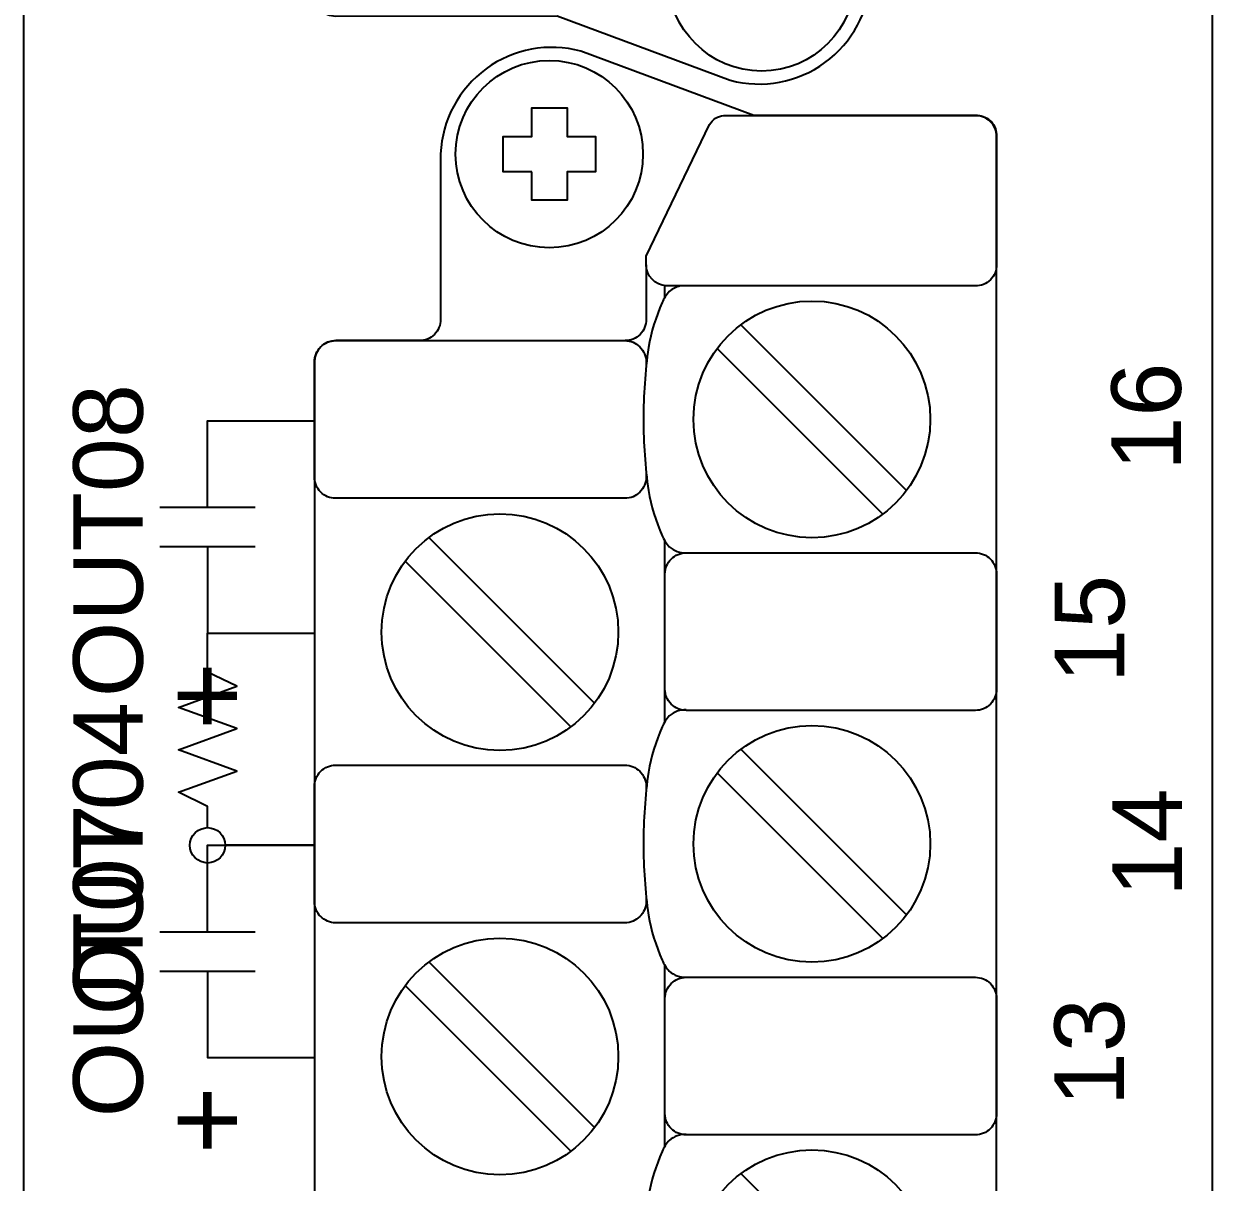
# Model space of a CAD drawing. Extents: x 1 to 47, y 1 to 35.
# Drawn here: x 31.581 to 33.261, y 7.289 to 8.927 of the extents above; entities that cross this region are included whole.
import ezdxf

# ---------------------------------------------------------------- set-up
doc = ezdxf.new("R2010")
doc.units = 0
doc.header["$MEASUREMENT"] = 0
for name, color, linetype in [('5_01__0__EMPTY', 7, 'CONTINUOUS'), ('5_02__1___8__INDEPENDENT_I', 7, 'CONTINUOUS'), ('5_03__2___8__OPTOISOLATED_', 7, 'CONTINUOUS'), ('5_04__4___24__OPTOISOLATED', 7, 'CONTINUOUS'), ('5_05__5___8__INDEPENDENT_I', 7, 'CONTINUOUS'), ('5_06__6___8__INDEPENDENT_I', 7, 'CONTINUOUS'), ('5_07__7___8__OPTOISOLATED_', 7, 'CONTINUOUS'), ('5_08__8___8__OPTOISOLATED_', 7, 'CONTINUOUS'), ('7_00______DWG_', 7, 'CONTINUOUS')]:
    doc.layers.add(name, color=color, linetype=linetype)
doc.styles.add('ARIAL', font='arial.ttf')

msp = doc.modelspace()

# ---------------------------------------------------------------- linework, layer by layer
at = {"layer": '5_01__0__EMPTY'}
for points in [[(32.9261, 9.2556, 0.414213), (32.9561, 9.2856), (32.9562, 14.2674, 0.414214), (32.9262, 14.2974), (32.6131, 14.2974), (32.3684, 14.3883, 0.480048), (32.1702, 14.2433), (32.1702, 14.0091, -0.414214), (32.1402, 13.9791), (32.022, 13.9791, 0.414212), (31.992, 13.9491), (31.9919, 13.9491), (31.9919, 8.968, 0.414215), (32.0219, 8.938), (32.3348, 8.9381), (32.5796, 8.8472, 0.47859), (32.7781, 8.9922), (32.7781, 9.2256, -0.414214), (32.8081, 9.2556)], [(32.9261, 9.2556, 0.414213), (32.9561, 9.2856), (32.9562, 14.2674, 0.414214), (32.9262, 14.2974), (32.6131, 14.2974), (32.3684, 14.3883, 0.480048), (32.1702, 14.2433), (32.1702, 14.0091, -0.414214), (32.1402, 13.9791), (32.022, 13.9791, 0.414212), (31.992, 13.9491), (31.9919, 13.9491), (31.9919, 8.968, 0.414215), (32.0219, 8.938), (32.3348, 8.9381), (32.5796, 8.8472, 0.47859), (32.7781, 8.9922), (32.7781, 9.2256, -0.414214), (32.8081, 9.2556)], [(32.9261, 3.7556, 0.414213), (32.9561, 3.7856), (32.9562, 8.7674, 0.414214), (32.9262, 8.7974), (32.6131, 8.7974), (32.3684, 8.8883, 0.480048), (32.1702, 8.7433), (32.1702, 8.5091, -0.414214), (32.1402, 8.4791), (32.022, 8.4791, 0.414212), (31.992, 8.4491), (31.9919, 8.4491), (31.9919, 3.468, 0.414215), (32.0219, 3.438), (32.3348, 3.4381), (32.5796, 3.3472, 0.47859), (32.7781, 3.4922), (32.7781, 3.7256, -0.414214), (32.8081, 3.7556)], [(32.9261, 3.7556, 0.414213), (32.9561, 3.7856), (32.9562, 8.7674, 0.414214), (32.9262, 8.7974), (32.6131, 8.7974), (32.3684, 8.8883, 0.480048), (32.1702, 8.7433), (32.1702, 8.5091, -0.414214), (32.1402, 8.4791), (32.022, 8.4791, 0.414212), (31.992, 8.4491), (31.9919, 8.4491), (31.9919, 3.468, 0.414215), (32.0219, 3.438), (32.3348, 3.4381), (32.5796, 3.3472, 0.47859), (32.7781, 3.4922), (32.7781, 3.7256, -0.414214), (32.8081, 3.7556)]]:
    msp.add_lwpolyline(points, format="xyb", close=True, dxfattribs=at)
msp.add_lwpolyline([(32.2991, 8.7179), (32.2588, 8.7179), (32.2588, 8.7678), (32.2991, 8.7678), (32.2991, 8.808), (32.349, 8.808), (32.349, 8.7678), (32.389, 8.7678), (32.389, 8.7179), (32.349, 8.7179), (32.349, 8.6777), (32.2991, 8.6777)], close=True, dxfattribs=at)
msp.add_lwpolyline([(32.2991, 8.7179), (32.2588, 8.7179), (32.2588, 8.7678), (32.2991, 8.7678), (32.2991, 8.808), (32.349, 8.808), (32.349, 8.7678), (32.389, 8.7678), (32.389, 8.7179), (32.349, 8.7179), (32.349, 8.6777), (32.2991, 8.6777)], close=True, dxfattribs=at)
for centre in [(32.624, 8.9926), (32.624, 8.9926), (32.3239, 8.7428), (32.3239, 8.7428)]:
    msp.add_circle(centre, 0.1324, dxfattribs=at)
at = {"layer": '5_02__1___8__INDEPENDENT_I'}
for points in [[(32.9261, 9.2556, 0.414213), (32.9561, 9.2856), (32.9562, 14.2674, 0.414214), (32.9262, 14.2974), (32.6131, 14.2974), (32.3684, 14.3883, 0.480048), (32.1702, 14.2433), (32.1702, 14.0091, -0.414214), (32.1402, 13.9791), (32.022, 13.9791, 0.414212), (31.992, 13.9491), (31.9919, 13.9491), (31.9919, 8.968, 0.414215), (32.0219, 8.938), (32.3348, 8.9381), (32.5796, 8.8472, 0.47859), (32.7781, 8.9922), (32.7781, 9.2256, -0.414214), (32.8081, 9.2556)], [(32.9261, 3.7556, 0.414213), (32.9561, 3.7856), (32.9562, 8.7674, 0.414214), (32.9262, 8.7974), (32.6131, 8.7974), (32.3684, 8.8883, 0.480048), (32.1702, 8.7433), (32.1702, 8.5091, -0.414214), (32.1402, 8.4791), (32.022, 8.4791, 0.414212), (31.992, 8.4491), (31.9919, 8.4491), (31.9919, 3.468, 0.414215), (32.0219, 3.438), (32.3348, 3.4381), (32.5796, 3.3472, 0.47859), (32.7781, 3.4922), (32.7781, 3.7256, -0.414214), (32.8081, 3.7556)], [(32.956, 8.7708), (32.9562, 8.5864, -0.414214), (32.9262, 8.5564), (32.4891, 8.5564, -0.390527), (32.4608, 8.5864), (32.4608, 8.5987), (32.5505, 8.7846, -0.241514), (32.5705, 8.7974), (32.9262, 8.7974, -0.422157)]]:
    msp.add_lwpolyline(points, format="xyb", close=True, dxfattribs=at)
msp.add_lwpolyline([(32.2991, 8.7179), (32.2588, 8.7179), (32.2588, 8.7678), (32.2991, 8.7678), (32.2991, 8.808), (32.349, 8.808), (32.349, 8.7678), (32.389, 8.7678), (32.389, 8.7179), (32.349, 8.7179), (32.349, 8.6777), (32.2991, 8.6777)], close=True, dxfattribs=at)
for points in [[(32.4608, 8.5864), (32.4609, 8.5091, -0.414214), (32.4309, 8.4791)], [(32.5089, 8.5564, 0.127742), (32.4935, 8.5486, 0.081668), (32.4833, 8.533, 0.0591), (32.464, 8.4693, 0.034646), (32.4569, 8.3678, 0.03436), (32.464, 8.2671, 0.0591), (32.4833, 8.2034, 0.081668), (32.4935, 8.1878, 0.191033), (32.5174, 8.1792)], [(32.4607, 8.2941), (32.4607, 8.2862, -0.414214), (32.4307, 8.2562), (32.0219, 8.2562, -0.414214), (31.9919, 8.2862), (31.9919, 8.4491, -0.414214), (32.0219, 8.4791), (32.4307, 8.4791, -0.414214), (32.4607, 8.4491), (32.4607, 8.4423)], [(32.4874, 8.1492, -0.414214), (32.5174, 8.1792), (32.9261, 8.1792, -0.414214), (32.9561, 8.1492), (32.9561, 7.9864, -0.414214), (32.9261, 7.9564), (32.5174, 7.9564, -0.414214), (32.4874, 7.9864)], [(32.5174, 7.9571, 0.191033), (32.4935, 7.9486, 0.081668), (32.4833, 7.933, 0.0591), (32.464, 7.8693, 0.034646), (32.4569, 7.7678, 0.03436), (32.464, 7.6671, 0.0591), (32.4833, 7.6034, 0.081668), (32.4935, 7.5877, 0.191033), (32.5174, 7.5792)], [(32.4607, 7.6941), (32.4607, 7.6862, -0.414214), (32.4307, 7.6562), (32.0219, 7.6562, -0.414214), (31.9919, 7.6862), (31.9919, 7.8491, -0.414214), (32.0219, 7.8791), (32.4307, 7.8791, -0.414214), (32.4607, 7.8491), (32.4607, 7.8423)], [(32.4874, 7.5492, -0.414214), (32.5174, 7.5792), (32.9261, 7.5792, -0.414214), (32.9561, 7.5492), (32.9561, 7.3864, -0.414214), (32.9261, 7.3564), (32.5174, 7.3564, -0.414214), (32.4874, 7.3864)], [(32.5174, 7.3571, 0.191033), (32.4935, 7.3486, 0.081668), (32.4833, 7.333, 0.0591), (32.464, 7.2693, 0.034646), (32.4569, 7.1678, 0.03436), (32.464, 7.0671, 0.0591), (32.4833, 7.0034, 0.081668), (32.4935, 6.9877, 0.191033), (32.5174, 6.9792)]]:
    msp.add_lwpolyline(points, format="xyb", dxfattribs=at)
for points in [[(32.4867, 8.5567), (32.4867, 8.5396)], [(32.5947, 8.5016), (32.8289, 8.2674)], [(32.5613, 8.4682), (32.7955, 8.234)], [(31.8408, 8.2435), (31.8408, 8.3657), (31.9919, 8.3657)], [(31.7733, 8.2435), (31.9083, 8.2435)], [(32.1538, 8.2009), (32.3879, 7.9668)], [(31.7733, 8.1879), (31.9083, 8.1879)], [(31.8408, 8.1879), (31.8408, 8.0657), (31.9919, 8.0657)], [(32.4874, 7.9406), (32.4874, 8.1957)], [(32.1203, 8.1675), (32.3545, 7.9333)], [(32.5947, 7.9016), (32.8289, 7.6674)], [(32.5613, 7.8681), (32.7955, 7.634)], [(31.8408, 7.6435), (31.8408, 7.7657), (31.9919, 7.7657)], [(31.7733, 7.6435), (31.9083, 7.6435)], [(32.1538, 7.6009), (32.3879, 7.3667)], [(32.4874, 7.3406), (32.4874, 7.5957)], [(31.7733, 7.5879), (31.9083, 7.5879)], [(31.8408, 7.5879), (31.8408, 7.4657), (31.9919, 7.4657)], [(32.1203, 7.5675), (32.3545, 7.3333)], [(32.5947, 7.3016), (32.8289, 7.0674)]]:
    msp.add_lwpolyline(points, dxfattribs=at)
for centre, radius in [((32.624, 8.9926), 0.1324), ((32.3239, 8.7428), 0.1324), ((32.6951, 8.3678), 0.1673), ((32.2541, 8.0671), 0.1673), ((32.6951, 7.7678), 0.1673), ((32.2541, 7.4671), 0.1673), ((32.6951, 7.1678), 0.1673)]:
    msp.add_circle(centre, radius, dxfattribs=at)
at = {"layer": '5_03__2___8__OPTOISOLATED_'}
for points in [[(32.9261, 9.2556, 0.414213), (32.9561, 9.2856), (32.9562, 14.2674, 0.414214), (32.9262, 14.2974), (32.6131, 14.2974), (32.3684, 14.3883, 0.480048), (32.1702, 14.2433), (32.1702, 14.0091, -0.414214), (32.1402, 13.9791), (32.022, 13.9791, 0.414212), (31.992, 13.9491), (31.9919, 13.9491), (31.9919, 8.968, 0.414215), (32.0219, 8.938), (32.3348, 8.9381), (32.5796, 8.8472, 0.47859), (32.7781, 8.9922), (32.7781, 9.2256, -0.414214), (32.8081, 9.2556)], [(32.9261, 3.7556, 0.414213), (32.9561, 3.7856), (32.9562, 8.7674, 0.414214), (32.9262, 8.7974), (32.6131, 8.7974), (32.3684, 8.8883, 0.480048), (32.1702, 8.7433), (32.1702, 8.5091, -0.414214), (32.1402, 8.4791), (32.022, 8.4791, 0.414212), (31.992, 8.4491), (31.9919, 8.4491), (31.9919, 3.468, 0.414215), (32.0219, 3.438), (32.3348, 3.4381), (32.5796, 3.3472, 0.47859), (32.7781, 3.4922), (32.7781, 3.7256, -0.414214), (32.8081, 3.7556)], [(32.956, 8.7708), (32.9562, 8.5864, -0.414214), (32.9262, 8.5564), (32.4891, 8.5564, -0.390527), (32.4608, 8.5864), (32.4608, 8.5987), (32.5505, 8.7846, -0.241514), (32.5705, 8.7974), (32.9262, 8.7974, -0.422157)]]:
    msp.add_lwpolyline(points, format="xyb", close=True, dxfattribs=at)
msp.add_lwpolyline([(32.2991, 8.7179), (32.2588, 8.7179), (32.2588, 8.7678), (32.2991, 8.7678), (32.2991, 8.808), (32.349, 8.808), (32.349, 8.7678), (32.389, 8.7678), (32.389, 8.7179), (32.349, 8.7179), (32.349, 8.6777), (32.2991, 8.6777)], close=True, dxfattribs=at)
for points in [[(32.4608, 8.5864), (32.4609, 8.5091, -0.414214), (32.4309, 8.4791)], [(32.5089, 8.5564, 0.127742), (32.4935, 8.5486, 0.081668), (32.4833, 8.533, 0.0591), (32.464, 8.4693, 0.034646), (32.4569, 8.3678, 0.03436), (32.464, 8.2671, 0.0591), (32.4833, 8.2034, 0.081668), (32.4935, 8.1878, 0.191033), (32.5174, 8.1792)], [(32.4607, 8.2941), (32.4607, 8.2862, -0.414214), (32.4307, 8.2562), (32.0219, 8.2562, -0.414214), (31.9919, 8.2862), (31.9919, 8.4491, -0.414214), (32.0219, 8.4791), (32.4307, 8.4791, -0.414214), (32.4607, 8.4491), (32.4607, 8.4423)], [(32.4874, 8.1492, -0.414214), (32.5174, 8.1792), (32.9261, 8.1792, -0.414214), (32.9561, 8.1492), (32.9561, 7.9864, -0.414214), (32.9261, 7.9564), (32.5174, 7.9564, -0.414214), (32.4874, 7.9864)], [(32.5174, 7.9571, 0.191033), (32.4935, 7.9486, 0.081668), (32.4833, 7.933, 0.0591), (32.464, 7.8693, 0.034646), (32.4569, 7.7678, 0.03436), (32.464, 7.6671, 0.0591), (32.4833, 7.6034, 0.081668), (32.4935, 7.5877, 0.191033), (32.5174, 7.5792)], [(32.4607, 7.6941), (32.4607, 7.6862, -0.414214), (32.4307, 7.6562), (32.0219, 7.6562, -0.414214), (31.9919, 7.6862), (31.9919, 7.8491, -0.414214), (32.0219, 7.8791), (32.4307, 7.8791, -0.414214), (32.4607, 7.8491), (32.4607, 7.8423)], [(32.4874, 7.5492, -0.414214), (32.5174, 7.5792), (32.9261, 7.5792, -0.414214), (32.9561, 7.5492), (32.9561, 7.3864, -0.414214), (32.9261, 7.3564), (32.5174, 7.3564, -0.414214), (32.4874, 7.3864)], [(32.5174, 7.3571, 0.191033), (32.4935, 7.3486, 0.081668), (32.4833, 7.333, 0.0591), (32.464, 7.2693, 0.034646), (32.4569, 7.1678, 0.03436), (32.464, 7.0671, 0.0591), (32.4833, 7.0034, 0.081668), (32.4935, 6.9877, 0.191033), (32.5174, 6.9792)]]:
    msp.add_lwpolyline(points, format="xyb", dxfattribs=at)
for points in [[(32.4867, 8.5567), (32.4867, 8.5396)], [(32.5947, 8.5016), (32.8289, 8.2674)], [(32.5613, 8.4682), (32.7955, 8.234)], [(31.8408, 8.2435), (31.8408, 8.3657), (31.9919, 8.3657)], [(31.7733, 8.2435), (31.9083, 8.2435)], [(32.1538, 8.2009), (32.3879, 7.9668)], [(31.7733, 8.1879), (31.9083, 8.1879)], [(31.8408, 8.1879), (31.8408, 8.0657), (31.9919, 8.0657)], [(32.4874, 7.9406), (32.4874, 8.1957)], [(32.1203, 8.1675), (32.3545, 7.9333)], [(32.5947, 7.9016), (32.8289, 7.6674)], [(32.5613, 7.8681), (32.7955, 7.634)], [(31.8408, 7.6435), (31.8408, 7.7657), (31.9919, 7.7657)], [(31.7733, 7.6435), (31.9083, 7.6435)], [(32.1538, 7.6009), (32.3879, 7.3667)], [(32.4874, 7.3406), (32.4874, 7.5957)], [(31.7733, 7.5879), (31.9083, 7.5879)], [(31.8408, 7.5879), (31.8408, 7.4657), (31.9919, 7.4657)], [(32.1203, 7.5675), (32.3545, 7.3333)], [(32.5947, 7.3016), (32.8289, 7.0674)]]:
    msp.add_lwpolyline(points, dxfattribs=at)
for centre, radius in [((32.624, 8.9926), 0.1324), ((32.3239, 8.7428), 0.1324), ((32.6951, 8.3678), 0.1673), ((32.2541, 8.0671), 0.1673), ((32.6951, 7.7678), 0.1673), ((32.2541, 7.4671), 0.1673), ((32.6951, 7.1678), 0.1673)]:
    msp.add_circle(centre, radius, dxfattribs=at)
at = {"layer": '5_04__4___24__OPTOISOLATED'}
for points in [[(32.9261, 9.2556, 0.414213), (32.9561, 9.2856), (32.9562, 14.2674, 0.414214), (32.9262, 14.2974), (32.6131, 14.2974), (32.3684, 14.3883, 0.480048), (32.1702, 14.2433), (32.1702, 14.0091, -0.414214), (32.1402, 13.9791), (32.022, 13.9791, 0.414212), (31.992, 13.9491), (31.9919, 13.9491), (31.9919, 8.968, 0.414215), (32.0219, 8.938), (32.3348, 8.9381), (32.5796, 8.8472, 0.47859), (32.7781, 8.9922), (32.7781, 9.2256, -0.414214), (32.8081, 9.2556)], [(32.9261, 3.7556, 0.414213), (32.9561, 3.7856), (32.9562, 8.7674, 0.414214), (32.9262, 8.7974), (32.6131, 8.7974), (32.3684, 8.8883, 0.480048), (32.1702, 8.7433), (32.1702, 8.5091, -0.414214), (32.1402, 8.4791), (32.022, 8.4791, 0.414212), (31.992, 8.4491), (31.9919, 8.4491), (31.9919, 3.468, 0.414215), (32.0219, 3.438), (32.3348, 3.4381), (32.5796, 3.3472, 0.47859), (32.7781, 3.4922), (32.7781, 3.7256, -0.414214), (32.8081, 3.7556)], [(32.956, 8.7708), (32.9562, 8.5864, -0.414214), (32.9262, 8.5564), (32.4891, 8.5564, -0.390527), (32.4608, 8.5864), (32.4608, 8.5987), (32.5505, 8.7846, -0.241514), (32.5705, 8.7974), (32.9262, 8.7974, -0.422157)]]:
    msp.add_lwpolyline(points, format="xyb", close=True, dxfattribs=at)
msp.add_lwpolyline([(32.2991, 8.7179), (32.2588, 8.7179), (32.2588, 8.7678), (32.2991, 8.7678), (32.2991, 8.808), (32.349, 8.808), (32.349, 8.7678), (32.389, 8.7678), (32.389, 8.7179), (32.349, 8.7179), (32.349, 8.6777), (32.2991, 8.6777)], close=True, dxfattribs=at)
for points in [[(32.4608, 8.5864), (32.4609, 8.5091, -0.414214), (32.4309, 8.4791)], [(32.5089, 8.5564, 0.127742), (32.4935, 8.5486, 0.081668), (32.4833, 8.533, 0.0591), (32.464, 8.4693, 0.034646), (32.4569, 8.3678, 0.03436), (32.464, 8.2671, 0.0591), (32.4833, 8.2034, 0.081668), (32.4935, 8.1878, 0.191033), (32.5174, 8.1792)], [(32.4607, 8.2941), (32.4607, 8.2862, -0.414214), (32.4307, 8.2562), (32.0219, 8.2562, -0.414214), (31.9919, 8.2862), (31.9919, 8.4491, -0.414214), (32.0219, 8.4791), (32.4307, 8.4791, -0.414214), (32.4607, 8.4491), (32.4607, 8.4423)], [(32.4874, 8.1492, -0.414214), (32.5174, 8.1792), (32.9261, 8.1792, -0.414214), (32.9561, 8.1492), (32.9561, 7.9864, -0.414214), (32.9261, 7.9564), (32.5174, 7.9564, -0.414214), (32.4874, 7.9864)], [(32.5174, 7.9571, 0.191033), (32.4935, 7.9486, 0.081668), (32.4833, 7.933, 0.0591), (32.464, 7.8693, 0.034646), (32.4569, 7.7678, 0.03436), (32.464, 7.6671, 0.0591), (32.4833, 7.6034, 0.081668), (32.4935, 7.5877, 0.191033), (32.5174, 7.5792)], [(32.4607, 7.6941), (32.4607, 7.6862, -0.414214), (32.4307, 7.6562), (32.0219, 7.6562, -0.414214), (31.9919, 7.6862), (31.9919, 7.8491, -0.414214), (32.0219, 7.8791), (32.4307, 7.8791, -0.414214), (32.4607, 7.8491), (32.4607, 7.8423)], [(32.4874, 7.5492, -0.414214), (32.5174, 7.5792), (32.9261, 7.5792, -0.414214), (32.9561, 7.5492), (32.9561, 7.3864, -0.414214), (32.9261, 7.3564), (32.5174, 7.3564, -0.414214), (32.4874, 7.3864)], [(32.5174, 7.3571, 0.191033), (32.4935, 7.3486, 0.081668), (32.4833, 7.333, 0.0591), (32.464, 7.2693, 0.034646), (32.4569, 7.1678, 0.03436), (32.464, 7.0671, 0.0591), (32.4833, 7.0034, 0.081668), (32.4935, 6.9877, 0.191033), (32.5174, 6.9792)]]:
    msp.add_lwpolyline(points, format="xyb", dxfattribs=at)
for points in [[(32.4867, 8.5567), (32.4867, 8.5396)], [(32.5947, 8.5016), (32.8289, 8.2674)], [(32.5613, 8.4682), (32.7955, 8.234)], [(31.8408, 8.2435), (31.8408, 8.3657), (31.9919, 8.3657)], [(31.7733, 8.2435), (31.9083, 8.2435)], [(32.1538, 8.2009), (32.3879, 7.9668)], [(31.7733, 8.1879), (31.9083, 8.1879)], [(31.8408, 8.1879), (31.8408, 8.0657), (31.9919, 8.0657)], [(32.4874, 7.9406), (32.4874, 8.1957)], [(32.1203, 8.1675), (32.3545, 7.9333)], [(32.5947, 7.9016), (32.8289, 7.6674)], [(32.5613, 7.8681), (32.7955, 7.634)], [(31.8408, 7.6435), (31.8408, 7.7657), (31.9919, 7.7657)], [(31.7733, 7.6435), (31.9083, 7.6435)], [(32.1538, 7.6009), (32.3879, 7.3667)], [(32.4874, 7.3406), (32.4874, 7.5957)], [(31.7733, 7.5879), (31.9083, 7.5879)], [(31.8408, 7.5879), (31.8408, 7.4657), (31.9919, 7.4657)], [(32.1203, 7.5675), (32.3545, 7.3333)], [(32.5947, 7.3016), (32.8289, 7.0674)]]:
    msp.add_lwpolyline(points, dxfattribs=at)
for centre, radius in [((32.624, 8.9926), 0.1324), ((32.3239, 8.7428), 0.1324), ((32.6951, 8.3678), 0.1673), ((32.2541, 8.0671), 0.1673), ((32.6951, 7.7678), 0.1673), ((32.2541, 7.4671), 0.1673), ((32.6951, 7.1678), 0.1673)]:
    msp.add_circle(centre, radius, dxfattribs=at)
at = {"layer": '5_05__5___8__INDEPENDENT_I'}
for points in [[(32.9261, 9.2556, 0.414213), (32.9561, 9.2856), (32.9562, 14.2674, 0.414214), (32.9262, 14.2974), (32.6131, 14.2974), (32.3684, 14.3883, 0.480048), (32.1702, 14.2433), (32.1702, 14.0091, -0.414214), (32.1402, 13.9791), (32.022, 13.9791, 0.414212), (31.992, 13.9491), (31.9919, 13.9491), (31.9919, 8.968, 0.414215), (32.0219, 8.938), (32.3348, 8.9381), (32.5796, 8.8472, 0.47859), (32.7781, 8.9922), (32.7781, 9.2256, -0.414214), (32.8081, 9.2556)], [(32.9261, 3.7556, 0.414213), (32.9561, 3.7856), (32.9562, 8.7674, 0.414214), (32.9262, 8.7974), (32.6131, 8.7974), (32.3684, 8.8883, 0.480048), (32.1702, 8.7433), (32.1702, 8.5091, -0.414214), (32.1402, 8.4791), (32.022, 8.4791, 0.414212), (31.992, 8.4491), (31.9919, 8.4491), (31.9919, 3.468, 0.414215), (32.0219, 3.438), (32.3348, 3.4381), (32.5796, 3.3472, 0.47859), (32.7781, 3.4922), (32.7781, 3.7256, -0.414214), (32.8081, 3.7556)], [(32.956, 8.7708), (32.9562, 8.5864, -0.414214), (32.9262, 8.5564), (32.4891, 8.5564, -0.390527), (32.4608, 8.5864), (32.4608, 8.5987), (32.5505, 8.7846, -0.241514), (32.5705, 8.7974), (32.9262, 8.7974, -0.422157)]]:
    msp.add_lwpolyline(points, format="xyb", close=True, dxfattribs=at)
msp.add_lwpolyline([(32.2991, 8.7179), (32.2588, 8.7179), (32.2588, 8.7678), (32.2991, 8.7678), (32.2991, 8.808), (32.349, 8.808), (32.349, 8.7678), (32.389, 8.7678), (32.389, 8.7179), (32.349, 8.7179), (32.349, 8.6777), (32.2991, 8.6777)], close=True, dxfattribs=at)
for points in [[(32.4608, 8.5864), (32.4609, 8.5091, -0.414214), (32.4309, 8.4791)], [(32.5089, 8.5564, 0.127742), (32.4935, 8.5486, 0.081668), (32.4833, 8.533, 0.0591), (32.464, 8.4693, 0.034646), (32.4569, 8.3678, 0.03436), (32.464, 8.2671, 0.0591), (32.4833, 8.2034, 0.081668), (32.4935, 8.1878, 0.191033), (32.5174, 8.1792)], [(32.4607, 8.2941), (32.4607, 8.2862, -0.414214), (32.4307, 8.2562), (32.0219, 8.2562, -0.414214), (31.9919, 8.2862), (31.9919, 8.4491, -0.414214), (32.0219, 8.4791), (32.4307, 8.4791, -0.414214), (32.4607, 8.4491), (32.4607, 8.4423)], [(32.4874, 8.1492, -0.414214), (32.5174, 8.1792), (32.9261, 8.1792, -0.414214), (32.9561, 8.1492), (32.9561, 7.9864, -0.414214), (32.9261, 7.9564), (32.5174, 7.9564, -0.414214), (32.4874, 7.9864)], [(32.5174, 7.9571, 0.191033), (32.4935, 7.9486, 0.081668), (32.4833, 7.933, 0.0591), (32.464, 7.8693, 0.034646), (32.4569, 7.7678, 0.03436), (32.464, 7.6671, 0.0591), (32.4833, 7.6034, 0.081668), (32.4935, 7.5877, 0.191033), (32.5174, 7.5792)], [(32.4607, 7.6941), (32.4607, 7.6862, -0.414214), (32.4307, 7.6562), (32.0219, 7.6562, -0.414214), (31.9919, 7.6862), (31.9919, 7.8491, -0.414214), (32.0219, 7.8791), (32.4307, 7.8791, -0.414214), (32.4607, 7.8491), (32.4607, 7.8423)], [(32.4874, 7.5492, -0.414214), (32.5174, 7.5792), (32.9261, 7.5792, -0.414214), (32.9561, 7.5492), (32.9561, 7.3864, -0.414214), (32.9261, 7.3564), (32.5174, 7.3564, -0.414214), (32.4874, 7.3864)], [(32.5174, 7.3571, 0.191033), (32.4935, 7.3486, 0.081668), (32.4833, 7.333, 0.0591), (32.464, 7.2693, 0.034646), (32.4569, 7.1678, 0.03436), (32.464, 7.0671, 0.0591), (32.4833, 7.0034, 0.081668), (32.4935, 6.9877, 0.191033), (32.5174, 6.9792)]]:
    msp.add_lwpolyline(points, format="xyb", dxfattribs=at)
for points in [[(32.4867, 8.5567), (32.4867, 8.5396)], [(32.5947, 8.5016), (32.8289, 8.2674)], [(32.5613, 8.4682), (32.7955, 8.234)], [(32.1538, 8.2009), (32.3879, 7.9668)], [(32.4874, 7.9406), (32.4874, 8.1957)], [(32.1203, 8.1675), (32.3545, 7.9333)], [(31.8408, 7.7907), (31.8408, 7.8207), (31.7996, 7.8407), (31.8821, 7.8707), (31.7996, 7.9007), (31.8821, 7.9307), (31.7996, 7.9607), (31.8821, 7.9907), (31.8408, 8.0107), (31.8408, 8.0657), (31.9919, 8.0657)], [(32.5947, 7.9016), (32.8289, 7.6674)], [(32.5613, 7.8681), (32.7955, 7.634)], [(31.9919, 7.7657), (31.8658, 7.7657)], [(31.8408, 7.6435), (31.8408, 7.7407)], [(31.7808, 7.6435), (31.9008, 7.6435)], [(32.1538, 7.6009), (32.3879, 7.3667)], [(32.4874, 7.3406), (32.4874, 7.5957)], [(31.7808, 7.5879), (31.9008, 7.5879)], [(31.8408, 7.5879), (31.8408, 7.4657), (31.9919, 7.4657)], [(32.1203, 7.5675), (32.3545, 7.3333)], [(32.5947, 7.3016), (32.8289, 7.0674)]]:
    msp.add_lwpolyline(points, dxfattribs=at)
for centre, radius in [((32.624, 8.9926), 0.1324), ((32.3239, 8.7428), 0.1324), ((32.6951, 8.3678), 0.1673), ((32.2541, 8.0671), 0.1673), ((32.6951, 7.7678), 0.1673), ((31.8408, 7.7657), 0.025), ((32.2541, 7.4671), 0.1673), ((32.6951, 7.1678), 0.1673)]:
    msp.add_circle(centre, radius, dxfattribs=at)
at = {"layer": '5_06__6___8__INDEPENDENT_I'}
for points in [[(32.9261, 9.2556, 0.414213), (32.9561, 9.2856), (32.9562, 14.2674, 0.414214), (32.9262, 14.2974), (32.6131, 14.2974), (32.3684, 14.3883, 0.480048), (32.1702, 14.2433), (32.1702, 14.0091, -0.414214), (32.1402, 13.9791), (32.022, 13.9791, 0.414212), (31.992, 13.9491), (31.9919, 13.9491), (31.9919, 8.968, 0.414215), (32.0219, 8.938), (32.3348, 8.9381), (32.5796, 8.8472, 0.47859), (32.7781, 8.9922), (32.7781, 9.2256, -0.414214), (32.8081, 9.2556)], [(32.9261, 3.7556, 0.414213), (32.9561, 3.7856), (32.9562, 8.7674, 0.414214), (32.9262, 8.7974), (32.6131, 8.7974), (32.3684, 8.8883, 0.480048), (32.1702, 8.7433), (32.1702, 8.5091, -0.414214), (32.1402, 8.4791), (32.022, 8.4791, 0.414212), (31.992, 8.4491), (31.9919, 8.4491), (31.9919, 3.468, 0.414215), (32.0219, 3.438), (32.3348, 3.4381), (32.5796, 3.3472, 0.47859), (32.7781, 3.4922), (32.7781, 3.7256, -0.414214), (32.8081, 3.7556)], [(32.956, 8.7708), (32.9562, 8.5864, -0.414214), (32.9262, 8.5564), (32.4891, 8.5564, -0.390527), (32.4608, 8.5864), (32.4608, 8.5987), (32.5505, 8.7846, -0.241514), (32.5705, 8.7974), (32.9262, 8.7974, -0.422157)]]:
    msp.add_lwpolyline(points, format="xyb", close=True, dxfattribs=at)
msp.add_lwpolyline([(32.2991, 8.7179), (32.2588, 8.7179), (32.2588, 8.7678), (32.2991, 8.7678), (32.2991, 8.808), (32.349, 8.808), (32.349, 8.7678), (32.389, 8.7678), (32.389, 8.7179), (32.349, 8.7179), (32.349, 8.6777), (32.2991, 8.6777)], close=True, dxfattribs=at)
for points in [[(32.4608, 8.5864), (32.4609, 8.5091, -0.414214), (32.4309, 8.4791)], [(32.5089, 8.5564, 0.127742), (32.4935, 8.5486, 0.081668), (32.4833, 8.533, 0.0591), (32.464, 8.4693, 0.034646), (32.4569, 8.3678, 0.03436), (32.464, 8.2671, 0.0591), (32.4833, 8.2034, 0.081668), (32.4935, 8.1878, 0.191033), (32.5174, 8.1792)], [(32.4607, 8.2941), (32.4607, 8.2862, -0.414214), (32.4307, 8.2562), (32.0219, 8.2562, -0.414214), (31.9919, 8.2862), (31.9919, 8.4491, -0.414214), (32.0219, 8.4791), (32.4307, 8.4791, -0.414214), (32.4607, 8.4491), (32.4607, 8.4423)], [(32.4874, 8.1492, -0.414214), (32.5174, 8.1792), (32.9261, 8.1792, -0.414214), (32.9561, 8.1492), (32.9561, 7.9864, -0.414214), (32.9261, 7.9564), (32.5174, 7.9564, -0.414214), (32.4874, 7.9864)], [(32.5174, 7.9571, 0.191033), (32.4935, 7.9486, 0.081668), (32.4833, 7.933, 0.0591), (32.464, 7.8693, 0.034646), (32.4569, 7.7678, 0.03436), (32.464, 7.6671, 0.0591), (32.4833, 7.6034, 0.081668), (32.4935, 7.5877, 0.191033), (32.5174, 7.5792)], [(32.4607, 7.6941), (32.4607, 7.6862, -0.414214), (32.4307, 7.6562), (32.0219, 7.6562, -0.414214), (31.9919, 7.6862), (31.9919, 7.8491, -0.414214), (32.0219, 7.8791), (32.4307, 7.8791, -0.414214), (32.4607, 7.8491), (32.4607, 7.8423)], [(32.4874, 7.5492, -0.414214), (32.5174, 7.5792), (32.9261, 7.5792, -0.414214), (32.9561, 7.5492), (32.9561, 7.3864, -0.414214), (32.9261, 7.3564), (32.5174, 7.3564, -0.414214), (32.4874, 7.3864)], [(32.5174, 7.3571, 0.191033), (32.4935, 7.3486, 0.081668), (32.4833, 7.333, 0.0591), (32.464, 7.2693, 0.034646), (32.4569, 7.1678, 0.03436), (32.464, 7.0671, 0.0591), (32.4833, 7.0034, 0.081668), (32.4935, 6.9877, 0.191033), (32.5174, 6.9792)]]:
    msp.add_lwpolyline(points, format="xyb", dxfattribs=at)
for points in [[(32.4867, 8.5567), (32.4867, 8.5396)], [(32.5947, 8.5016), (32.8289, 8.2674)], [(32.5613, 8.4682), (32.7955, 8.234)], [(31.8408, 8.2435), (31.8408, 8.3657), (31.9919, 8.3657)], [(31.7733, 8.2435), (31.9083, 8.2435)], [(32.1538, 8.2009), (32.3879, 7.9668)], [(31.7733, 8.1879), (31.9083, 8.1879)], [(31.8408, 8.1879), (31.8408, 8.0657), (31.9919, 8.0657)], [(32.4874, 7.9406), (32.4874, 8.1957)], [(32.1203, 8.1675), (32.3545, 7.9333)], [(32.5947, 7.9016), (32.8289, 7.6674)], [(32.5613, 7.8681), (32.7955, 7.634)], [(31.8408, 7.6435), (31.8408, 7.7657), (31.9919, 7.7657)], [(31.7733, 7.6435), (31.9083, 7.6435)], [(32.1538, 7.6009), (32.3879, 7.3667)], [(32.4874, 7.3406), (32.4874, 7.5957)], [(31.7733, 7.5879), (31.9083, 7.5879)], [(31.8408, 7.5879), (31.8408, 7.4657), (31.9919, 7.4657)], [(32.1203, 7.5675), (32.3545, 7.3333)], [(32.5947, 7.3016), (32.8289, 7.0674)]]:
    msp.add_lwpolyline(points, dxfattribs=at)
for centre, radius in [((32.624, 8.9926), 0.1324), ((32.3239, 8.7428), 0.1324), ((32.6951, 8.3678), 0.1673), ((32.2541, 8.0671), 0.1673), ((32.6951, 7.7678), 0.1673), ((32.2541, 7.4671), 0.1673), ((32.6951, 7.1678), 0.1673)]:
    msp.add_circle(centre, radius, dxfattribs=at)
at = {"layer": '5_07__7___8__OPTOISOLATED_'}
for points in [[(32.9261, 9.2556, 0.414213), (32.9561, 9.2856), (32.9562, 14.2674, 0.414214), (32.9262, 14.2974), (32.6131, 14.2974), (32.3684, 14.3883, 0.480048), (32.1702, 14.2433), (32.1702, 14.0091, -0.414214), (32.1402, 13.9791), (32.022, 13.9791, 0.414212), (31.992, 13.9491), (31.9919, 13.9491), (31.9919, 8.968, 0.414215), (32.0219, 8.938), (32.3348, 8.9381), (32.5796, 8.8472, 0.47859), (32.7781, 8.9922), (32.7781, 9.2256, -0.414214), (32.8081, 9.2556)], [(32.9261, 3.7556, 0.414213), (32.9561, 3.7856), (32.9562, 8.7674, 0.414214), (32.9262, 8.7974), (32.6131, 8.7974), (32.3684, 8.8883, 0.480048), (32.1702, 8.7433), (32.1702, 8.5091, -0.414214), (32.1402, 8.4791), (32.022, 8.4791, 0.414212), (31.992, 8.4491), (31.9919, 8.4491), (31.9919, 3.468, 0.414215), (32.0219, 3.438), (32.3348, 3.4381), (32.5796, 3.3472, 0.47859), (32.7781, 3.4922), (32.7781, 3.7256, -0.414214), (32.8081, 3.7556)], [(32.956, 8.7708), (32.9562, 8.5864, -0.414214), (32.9262, 8.5564), (32.4891, 8.5564, -0.390527), (32.4608, 8.5864), (32.4608, 8.5987), (32.5505, 8.7846, -0.241514), (32.5705, 8.7974), (32.9262, 8.7974, -0.422157)]]:
    msp.add_lwpolyline(points, format="xyb", close=True, dxfattribs=at)
msp.add_lwpolyline([(32.2991, 8.7179), (32.2588, 8.7179), (32.2588, 8.7678), (32.2991, 8.7678), (32.2991, 8.808), (32.349, 8.808), (32.349, 8.7678), (32.389, 8.7678), (32.389, 8.7179), (32.349, 8.7179), (32.349, 8.6777), (32.2991, 8.6777)], close=True, dxfattribs=at)
for points in [[(32.4608, 8.5864), (32.4609, 8.5091, -0.414214), (32.4309, 8.4791)], [(32.5089, 8.5564, 0.127742), (32.4935, 8.5486, 0.081668), (32.4833, 8.533, 0.0591), (32.464, 8.4693, 0.034646), (32.4569, 8.3678, 0.03436), (32.464, 8.2671, 0.0591), (32.4833, 8.2034, 0.081668), (32.4935, 8.1878, 0.191033), (32.5174, 8.1792)], [(32.4607, 8.2941), (32.4607, 8.2862, -0.414214), (32.4307, 8.2562), (32.0219, 8.2562, -0.414214), (31.9919, 8.2862), (31.9919, 8.4491, -0.414214), (32.0219, 8.4791), (32.4307, 8.4791, -0.414214), (32.4607, 8.4491), (32.4607, 8.4423)], [(32.4874, 8.1492, -0.414214), (32.5174, 8.1792), (32.9261, 8.1792, -0.414214), (32.9561, 8.1492), (32.9561, 7.9864, -0.414214), (32.9261, 7.9564), (32.5174, 7.9564, -0.414214), (32.4874, 7.9864)], [(32.5174, 7.9571, 0.191033), (32.4935, 7.9486, 0.081668), (32.4833, 7.933, 0.0591), (32.464, 7.8693, 0.034646), (32.4569, 7.7678, 0.03436), (32.464, 7.6671, 0.0591), (32.4833, 7.6034, 0.081668), (32.4935, 7.5877, 0.191033), (32.5174, 7.5792)], [(32.4607, 7.6941), (32.4607, 7.6862, -0.414214), (32.4307, 7.6562), (32.0219, 7.6562, -0.414214), (31.9919, 7.6862), (31.9919, 7.8491, -0.414214), (32.0219, 7.8791), (32.4307, 7.8791, -0.414214), (32.4607, 7.8491), (32.4607, 7.8423)], [(32.4874, 7.5492, -0.414214), (32.5174, 7.5792), (32.9261, 7.5792, -0.414214), (32.9561, 7.5492), (32.9561, 7.3864, -0.414214), (32.9261, 7.3564), (32.5174, 7.3564, -0.414214), (32.4874, 7.3864)], [(32.5174, 7.3571, 0.191033), (32.4935, 7.3486, 0.081668), (32.4833, 7.333, 0.0591), (32.464, 7.2693, 0.034646), (32.4569, 7.1678, 0.03436), (32.464, 7.0671, 0.0591), (32.4833, 7.0034, 0.081668), (32.4935, 6.9877, 0.191033), (32.5174, 6.9792)]]:
    msp.add_lwpolyline(points, format="xyb", dxfattribs=at)
for points in [[(32.4867, 8.5567), (32.4867, 8.5396)], [(32.5947, 8.5016), (32.8289, 8.2674)], [(32.5613, 8.4682), (32.7955, 8.234)], [(31.8408, 8.2435), (31.8408, 8.3657), (31.9919, 8.3657)], [(31.7733, 8.2435), (31.9083, 8.2435)], [(32.1538, 8.2009), (32.3879, 7.9668)], [(31.7733, 8.1879), (31.9083, 8.1879)], [(31.8408, 8.1879), (31.8408, 8.0657), (31.9919, 8.0657)], [(32.4874, 7.9406), (32.4874, 8.1957)], [(32.1203, 8.1675), (32.3545, 7.9333)], [(32.5947, 7.9016), (32.8289, 7.6674)], [(32.5613, 7.8681), (32.7955, 7.634)], [(31.8408, 7.6435), (31.8408, 7.7657), (31.9919, 7.7657)], [(31.7733, 7.6435), (31.9083, 7.6435)], [(32.1538, 7.6009), (32.3879, 7.3667)], [(32.4874, 7.3406), (32.4874, 7.5957)], [(31.7733, 7.5879), (31.9083, 7.5879)], [(31.8408, 7.5879), (31.8408, 7.4657), (31.9919, 7.4657)], [(32.1203, 7.5675), (32.3545, 7.3333)], [(32.5947, 7.3016), (32.8289, 7.0674)]]:
    msp.add_lwpolyline(points, dxfattribs=at)
for centre, radius in [((32.624, 8.9926), 0.1324), ((32.3239, 8.7428), 0.1324), ((32.6951, 8.3678), 0.1673), ((32.2541, 8.0671), 0.1673), ((32.6951, 7.7678), 0.1673), ((32.2541, 7.4671), 0.1673), ((32.6951, 7.1678), 0.1673)]:
    msp.add_circle(centre, radius, dxfattribs=at)
at = {"layer": '5_08__8___8__OPTOISOLATED_'}
for points in [[(32.9261, 9.2556, 0.414213), (32.9561, 9.2856), (32.9562, 14.2674, 0.414214), (32.9262, 14.2974), (32.6131, 14.2974), (32.3684, 14.3883, 0.480048), (32.1702, 14.2433), (32.1702, 14.0091, -0.414214), (32.1402, 13.9791), (32.022, 13.9791, 0.414212), (31.992, 13.9491), (31.9919, 13.9491), (31.9919, 8.968, 0.414215), (32.0219, 8.938), (32.3348, 8.9381), (32.5796, 8.8472, 0.47859), (32.7781, 8.9922), (32.7781, 9.2256, -0.414214), (32.8081, 9.2556)], [(32.9261, 3.7556, 0.414213), (32.9561, 3.7856), (32.9562, 8.7674, 0.414214), (32.9262, 8.7974), (32.6131, 8.7974), (32.3684, 8.8883, 0.480048), (32.1702, 8.7433), (32.1702, 8.5091, -0.414214), (32.1402, 8.4791), (32.022, 8.4791, 0.414212), (31.992, 8.4491), (31.9919, 8.4491), (31.9919, 3.468, 0.414215), (32.0219, 3.438), (32.3348, 3.4381), (32.5796, 3.3472, 0.47859), (32.7781, 3.4922), (32.7781, 3.7256, -0.414214), (32.8081, 3.7556)], [(32.956, 8.7708), (32.9562, 8.5864, -0.414214), (32.9262, 8.5564), (32.4891, 8.5564, -0.390527), (32.4608, 8.5864), (32.4608, 8.5987), (32.5505, 8.7846, -0.241514), (32.5705, 8.7974), (32.9262, 8.7974, -0.422157)]]:
    msp.add_lwpolyline(points, format="xyb", close=True, dxfattribs=at)
msp.add_lwpolyline([(32.2991, 8.7179), (32.2588, 8.7179), (32.2588, 8.7678), (32.2991, 8.7678), (32.2991, 8.808), (32.349, 8.808), (32.349, 8.7678), (32.389, 8.7678), (32.389, 8.7179), (32.349, 8.7179), (32.349, 8.6777), (32.2991, 8.6777)], close=True, dxfattribs=at)
for points in [[(32.4608, 8.5864), (32.4609, 8.5091, -0.414214), (32.4309, 8.4791)], [(32.5089, 8.5564, 0.127742), (32.4935, 8.5486, 0.081668), (32.4833, 8.533, 0.0591), (32.464, 8.4693, 0.034646), (32.4569, 8.3678, 0.03436), (32.464, 8.2671, 0.0591), (32.4833, 8.2034, 0.081668), (32.4935, 8.1878, 0.191033), (32.5174, 8.1792)], [(32.4607, 8.2941), (32.4607, 8.2862, -0.414214), (32.4307, 8.2562), (32.0219, 8.2562, -0.414214), (31.9919, 8.2862), (31.9919, 8.4491, -0.414214), (32.0219, 8.4791), (32.4307, 8.4791, -0.414214), (32.4607, 8.4491), (32.4607, 8.4423)], [(32.4874, 8.1492, -0.414214), (32.5174, 8.1792), (32.9261, 8.1792, -0.414214), (32.9561, 8.1492), (32.9561, 7.9864, -0.414214), (32.9261, 7.9564), (32.5174, 7.9564, -0.414214), (32.4874, 7.9864)], [(32.5174, 7.9571, 0.191033), (32.4935, 7.9486, 0.081668), (32.4833, 7.933, 0.0591), (32.464, 7.8693, 0.034646), (32.4569, 7.7678, 0.03436), (32.464, 7.6671, 0.0591), (32.4833, 7.6034, 0.081668), (32.4935, 7.5877, 0.191033), (32.5174, 7.5792)], [(32.4607, 7.6941), (32.4607, 7.6862, -0.414214), (32.4307, 7.6562), (32.0219, 7.6562, -0.414214), (31.9919, 7.6862), (31.9919, 7.8491, -0.414214), (32.0219, 7.8791), (32.4307, 7.8791, -0.414214), (32.4607, 7.8491), (32.4607, 7.8423)], [(32.4874, 7.5492, -0.414214), (32.5174, 7.5792), (32.9261, 7.5792, -0.414214), (32.9561, 7.5492), (32.9561, 7.3864, -0.414214), (32.9261, 7.3564), (32.5174, 7.3564, -0.414214), (32.4874, 7.3864)], [(32.5174, 7.3571, 0.191033), (32.4935, 7.3486, 0.081668), (32.4833, 7.333, 0.0591), (32.464, 7.2693, 0.034646), (32.4569, 7.1678, 0.03436), (32.464, 7.0671, 0.0591), (32.4833, 7.0034, 0.081668), (32.4935, 6.9877, 0.191033), (32.5174, 6.9792)]]:
    msp.add_lwpolyline(points, format="xyb", dxfattribs=at)
for points in [[(32.4867, 8.5567), (32.4867, 8.5396)], [(32.5947, 8.5016), (32.8289, 8.2674)], [(32.5613, 8.4682), (32.7955, 8.234)], [(32.1538, 8.2009), (32.3879, 7.9668)], [(32.4874, 7.9406), (32.4874, 8.1957)], [(32.1203, 8.1675), (32.3545, 7.9333)], [(31.8408, 7.7907), (31.8408, 7.8207), (31.7996, 7.8407), (31.8821, 7.8707), (31.7996, 7.9007), (31.8821, 7.9307), (31.7996, 7.9607), (31.8821, 7.9907), (31.8408, 8.0107), (31.8408, 8.0657), (31.9919, 8.0657)], [(32.5947, 7.9016), (32.8289, 7.6674)], [(32.5613, 7.8681), (32.7955, 7.634)], [(31.9919, 7.7657), (31.8658, 7.7657)], [(31.8408, 7.6435), (31.8408, 7.7407)], [(31.7808, 7.6435), (31.9008, 7.6435)], [(32.1538, 7.6009), (32.3879, 7.3667)], [(32.4874, 7.3406), (32.4874, 7.5957)], [(31.7808, 7.5879), (31.9008, 7.5879)], [(31.8408, 7.5879), (31.8408, 7.4657), (31.9919, 7.4657)], [(32.1203, 7.5675), (32.3545, 7.3333)], [(32.5947, 7.3016), (32.8289, 7.0674)]]:
    msp.add_lwpolyline(points, dxfattribs=at)
for centre, radius in [((32.624, 8.9926), 0.1324), ((32.3239, 8.7428), 0.1324), ((32.6951, 8.3678), 0.1673), ((32.2541, 8.0671), 0.1673), ((32.6951, 7.7678), 0.1673), ((31.8408, 7.7657), 0.025), ((32.2541, 7.4671), 0.1673), ((32.6951, 7.1678), 0.1673)]:
    msp.add_circle(centre, radius, dxfattribs=at)
at = {"layer": '7_00______DWG_'}
msp.add_lwpolyline([(31.581, 3.2868), (31.581, 19.9471, -0.468367), (31.641, 19.9971), (33.211, 19.9971, -0.414132), (33.261, 19.9471), (33.261, 3.2868, -0.414214), (33.211, 3.2368), (31.631, 3.2368, -0.414287)], format="xyb", close=True, dxfattribs=at)

# ---------------------------------------------------------------- texts
at = {"layer": '5_02__1___8__INDEPENDENT_I', "style": 'ARIAL'}
for s, p in [('OUT08', (31.7492, 7.9751)), ('OUT07', (31.7492, 7.3812))]:
    msp.add_text(s, height=0.09833, rotation=90, dxfattribs=at).set_placement(p)
at = {"layer": '5_03__2___8__OPTOISOLATED_', "style": 'ARIAL'}
for s, p in [('OUT08', (31.7492, 7.9751)), ('OUT07', (31.7492, 7.3812))]:
    msp.add_text(s, height=0.09833, rotation=90, dxfattribs=at).set_placement(p)
at = {"layer": '5_04__4___24__OPTOISOLATED', "style": 'ARIAL'}
for s, p in [('OUT08', (31.7492, 7.9751)), ('OUT07', (31.7492, 7.3812))]:
    msp.add_text(s, height=0.09833, rotation=90, dxfattribs=at).set_placement(p)
at = {"layer": '5_05__5___8__INDEPENDENT_I', "style": 'ARIAL'}
msp.add_text('OUT04', height=0.09833, rotation=90, dxfattribs=at).set_placement((31.7492, 7.5253))
at = {"layer": '5_06__6___8__INDEPENDENT_I', "style": 'ARIAL'}
for s, height, p in [('OUT08', 0.09833, (31.7492, 7.9751)), ('+', 0.118, (31.8976, 7.9288)), ('OUT07', 0.09833, (31.7492, 7.3812)), ('+', 0.118, (31.8976, 7.3288))]:
    msp.add_text(s, height=height, rotation=90, dxfattribs=at).set_placement(p)
at = {"layer": '5_07__7___8__OPTOISOLATED_', "style": 'ARIAL'}
for s, height, p in [('OUT08', 0.09833, (31.7492, 7.9751)), ('+', 0.118, (31.8976, 7.9288)), ('OUT07', 0.09833, (31.7492, 7.3812)), ('+', 0.118, (31.8976, 7.3288))]:
    msp.add_text(s, height=height, rotation=90, dxfattribs=at).set_placement(p)
at = {"layer": '5_08__8___8__OPTOISOLATED_', "style": 'ARIAL'}
msp.add_text('OUT04', height=0.09833, rotation=90, dxfattribs=at).set_placement((31.7492, 7.5253))
at = {"layer": '7_00______DWG_', "style": 'ARIAL'}
for s, p in [('16', (33.2167, 8.2953)), ('15', (33.1367, 7.9953)), ('14', (33.2183, 7.6931)), ('13', (33.1362, 7.3969))]:
    msp.add_text(s, height=0.09833, rotation=90, dxfattribs=at).set_placement(p)

doc.saveas('drawing.dxf')
